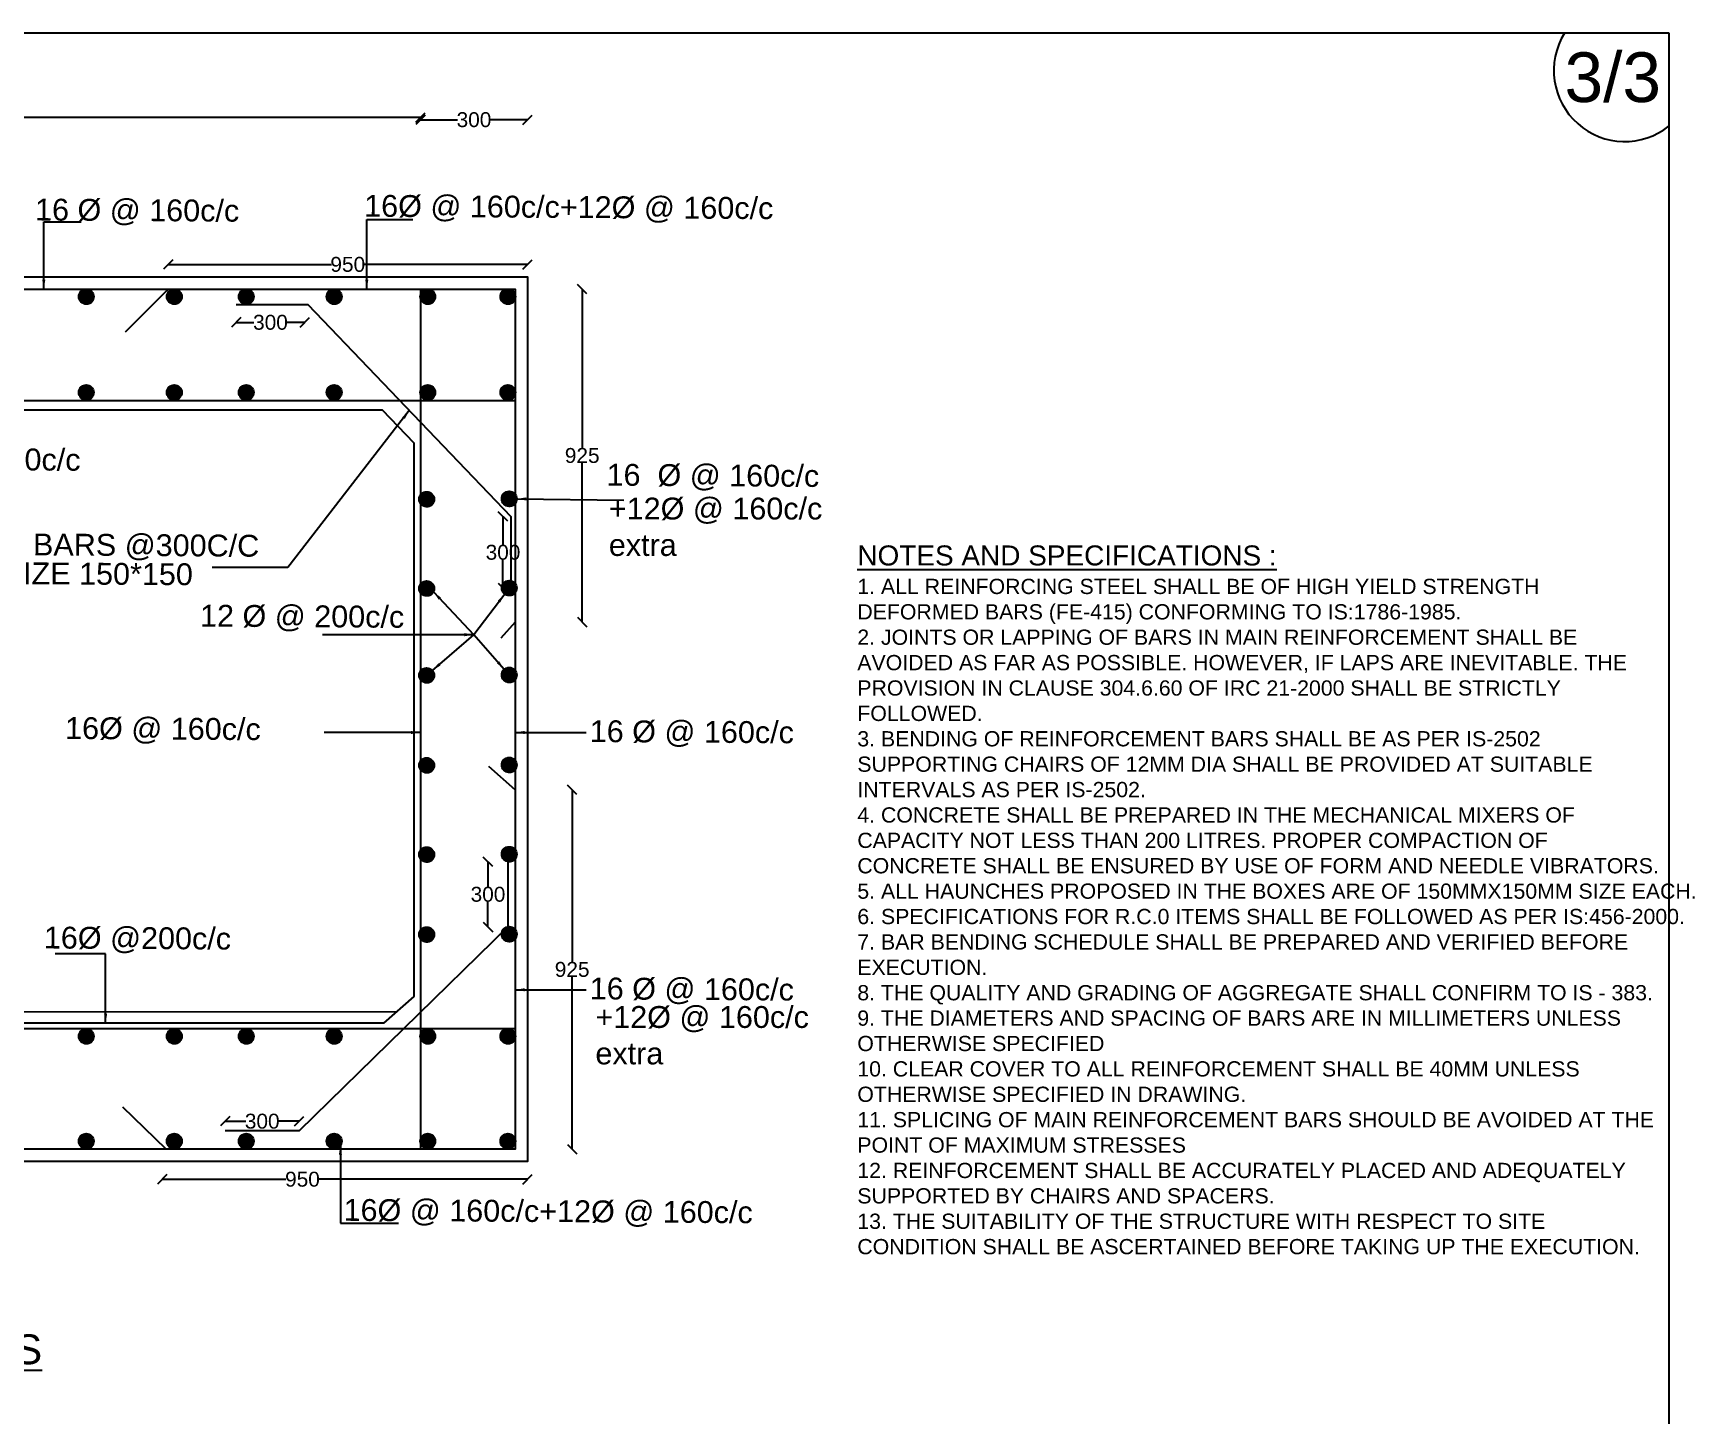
# Model space of a CAD drawing. Header units: millimetres. Extents: x 5124 to 3717425, y 2311 to 45959852.
# Drawn here: x 3700705 to 3717425, y 45945952 to 45959852 of the extents above; entities that cross this region are included whole.
import ezdxf

# ---------------------------------------------------------------- set-up
doc = ezdxf.new("R2010")
doc.units = ezdxf.units.MM
doc.header["$MEASUREMENT"] = 0
for name, color, linetype in [('DIMENSION', 7, 'Continuous'), ('DRAWING', 7, 'Continuous'), ('TEXT', 7, 'Continuous')]:
    doc.layers.add(name, color=color, linetype=linetype)
doc.styles.get("Standard").update_dxf_attribs({"font": 'arial.ttf', "height": 150})
doc.dimstyles.get("Standard").update_dxf_attribs({"dimtxt": 200, "dimasz": 110, "dimexe": 0.18, "dimexo": 0.0625, "dimgap": 0.09, "dimtad": 0, "dimtih": 1, "dimtoh": 1, "dimdec": 0, "dimzin": 0, "dimdsep": 46, "dimtxsty": 'Standard', "dimblk": 'OBLIQUE', "dimcen": 0.09, "dimse1": 1, "dimse2": 1, "dimadec": 0, "dimazin": 0, "dimtfac": 1, "dimtdec": 0, "dimtofl": 0, "dimtmove": 0, "dimatfit": 3, "dimfxl": 1, "dimtolj": 1, "dimtzin": 0, "dimarcsym": 0})

# ---------------------------------------------------------------- blocks, each defined once
blk = doc.blocks.new('_Oblique')
at = {"color": 0, "linetype": 'ByBlock', "lineweight": -2}
blk.add_line((-0.5, -0.5), (0.5, 0.5), dxfattribs=at)
blk = doc.blocks.new('*D69')
at = {"layer": 'Defpoints', "color": 0, "transparency": 16777216}
for p in [(3704602, 45959005), (3695859, 45957238), (3704602, 45957278)]:
    blk.add_point(p, dxfattribs=at)
at = {"layer": 'DIMENSION', "color": 0, "lineweight": -2, "transparency": 16777216}
for p, q in [((3695859, 45959005), (3700005, 45959005)), ((3704602, 45959005), (3700455, 45959005))]:
    blk.add_line(p, q, dxfattribs=at)
at = {"layer": 'DIMENSION', "color": 0, "lineweight": -2, "transparency": 16777216, "xscale": 95, "yscale": 95, "zscale": 95, "rotation": 180}
blk.add_blockref('_Oblique', (3695859, 45959005), dxfattribs=at)
at = {"layer": 'DIMENSION', "color": 0, "lineweight": -2, "transparency": 16777216, "xscale": 95, "yscale": 95, "zscale": 95}
blk.add_blockref('_Oblique', (3704602, 45959005), dxfattribs=at)
at = {"layer": 'DIMENSION', "color": 0, "transparency": 16777216, "insert": (3700230, 45959005), "char_height": 150, "attachment_point": 5}
blk.add_mtext('\\A1;2500', dxfattribs=at)
blk = doc.blocks.new('*D70')
at = {"layer": 'Defpoints', "color": 0, "transparency": 16777216}
for p in [(3705679, 45958982), (3704602, 45957278), (3705679, 45957278)]:
    blk.add_point(p, dxfattribs=at)
at = {"layer": 'DIMENSION', "color": 0, "lineweight": -2, "transparency": 16777216}
for p, q in [((3704602, 45958982), (3704975, 45958982)), ((3705679, 45958982), (3705306, 45958982))]:
    blk.add_line(p, q, dxfattribs=at)
at = {"layer": 'DIMENSION', "color": 0, "lineweight": -2, "transparency": 16777216, "xscale": 95, "yscale": 95, "zscale": 95, "rotation": 180}
blk.add_blockref('_Oblique', (3704602, 45958982), dxfattribs=at)
at = {"layer": 'DIMENSION', "color": 0, "lineweight": -2, "transparency": 16777216, "xscale": 95, "yscale": 95, "zscale": 95}
blk.add_blockref('_Oblique', (3705679, 45958982), dxfattribs=at)
at = {"layer": 'DIMENSION', "color": 0, "transparency": 16777216, "insert": (3705140, 45958982), "char_height": 150, "attachment_point": 5}
blk.add_mtext('\\A1;300', dxfattribs=at)
blk = doc.blocks.new('*D83')
at = {"layer": 'Defpoints', "color": 0, "transparency": 16777216}
for p in [(3702746, 45957123), (3703438, 45957123), (3703438, 45956943)]:
    blk.add_point(p, dxfattribs=at)
at = {"layer": 'DIMENSION', "color": 0, "lineweight": -2, "transparency": 16777216}
for p, q in [((3702746, 45956943), (3702926, 45956943)), ((3703438, 45956943), (3703257, 45956943))]:
    blk.add_line(p, q, dxfattribs=at)
at = {"layer": 'DIMENSION', "color": 0, "lineweight": -2, "transparency": 16777216, "xscale": 95, "yscale": 95, "zscale": 95, "rotation": 180}
blk.add_blockref('_Oblique', (3702746, 45956943), dxfattribs=at)
at = {"layer": 'DIMENSION', "color": 0, "lineweight": -2, "transparency": 16777216, "xscale": 95, "yscale": 95, "zscale": 95}
blk.add_blockref('_Oblique', (3703438, 45956943), dxfattribs=at)
at = {"layer": 'DIMENSION', "color": 0, "transparency": 16777216, "insert": (3703092, 45956943), "char_height": 150, "attachment_point": 5}
blk.add_mtext('\\A1;300', dxfattribs=at)
blk = doc.blocks.new('*D84')
at = {"layer": 'Defpoints', "color": 0, "transparency": 16777216}
for p in [(3705679, 45957526), (3702062, 45957278), (3705679, 45957201)]:
    blk.add_point(p, dxfattribs=at)
at = {"layer": 'DIMENSION', "color": 0, "lineweight": -2, "transparency": 16777216}
for p, q in [((3702062, 45957526), (3703705, 45957526)), ((3705679, 45957526), (3704036, 45957526))]:
    blk.add_line(p, q, dxfattribs=at)
at = {"layer": 'DIMENSION', "color": 0, "lineweight": -2, "transparency": 16777216, "xscale": 95, "yscale": 95, "zscale": 95, "rotation": 180}
blk.add_blockref('_Oblique', (3702062, 45957526), dxfattribs=at)
at = {"layer": 'DIMENSION', "color": 0, "lineweight": -2, "transparency": 16777216, "xscale": 95, "yscale": 95, "zscale": 95}
blk.add_blockref('_Oblique', (3705679, 45957526), dxfattribs=at)
at = {"layer": 'DIMENSION', "color": 0, "transparency": 16777216, "insert": (3703870, 45957526), "char_height": 150, "attachment_point": 5}
blk.add_mtext('\\A1;950', dxfattribs=at)
blk = doc.blocks.new('*D85')
at = {"layer": 'Defpoints', "color": 0, "transparency": 16777216}
for p in [(3705512, 45954989), (3705432, 45954270), (3705495, 45954270)]:
    blk.add_point(p, dxfattribs=at)
at = {"layer": 'DIMENSION', "color": 0, "lineweight": -2, "transparency": 16777216}
for p, q in [((3705432, 45954989), (3705432, 45954706)), ((3705432, 45954270), (3705432, 45954553))]:
    blk.add_line(p, q, dxfattribs=at)
at = {"layer": 'DIMENSION', "color": 0, "lineweight": -2, "transparency": 16777216, "xscale": 95, "yscale": 95, "zscale": 95}
for p, rotation in [((3705432, 45954989), 90), ((3705432, 45954270), 270)]:
    blk.add_blockref('_Oblique', p, dxfattribs=dict(at, rotation=rotation))
at = {"layer": 'DIMENSION', "color": 0, "transparency": 16777216, "insert": (3705432, 45954629), "char_height": 150, "attachment_point": 5}
blk.add_mtext('\\A1;300', dxfattribs=at)
blk = doc.blocks.new('*D86')
at = {"layer": 'Defpoints', "color": 0, "transparency": 16777216}
for p in [(3705281, 45951516), (3705495, 45951516), (3705480, 45950860)]:
    blk.add_point(p, dxfattribs=at)
at = {"layer": 'DIMENSION', "color": 0, "lineweight": -2, "transparency": 16777216}
for p, q in [((3705281, 45951516), (3705281, 45951265)), ((3705281, 45950860), (3705281, 45951112))]:
    blk.add_line(p, q, dxfattribs=at)
at = {"layer": 'DIMENSION', "color": 0, "lineweight": -2, "transparency": 16777216, "xscale": 95, "yscale": 95, "zscale": 95}
for p, rotation in [((3705281, 45951516), 90), ((3705281, 45950860), 270)]:
    blk.add_blockref('_Oblique', p, dxfattribs=dict(at, rotation=rotation))
at = {"layer": 'DIMENSION', "color": 0, "transparency": 16777216, "insert": (3705281, 45951188), "char_height": 150, "attachment_point": 5}
blk.add_mtext('\\A1;300', dxfattribs=at)
blk = doc.blocks.new('*D87')
at = {"layer": 'Defpoints', "color": 0, "transparency": 16777216}
for p in [(3702637, 45948905), (3702637, 45948809), (3703381, 45948809)]:
    blk.add_point(p, dxfattribs=at)
at = {"layer": 'DIMENSION', "color": 0, "lineweight": -2, "transparency": 16777216}
for p, q in [((3702637, 45948905), (3702843, 45948905)), ((3703381, 45948905), (3703174, 45948905))]:
    blk.add_line(p, q, dxfattribs=at)
at = {"layer": 'DIMENSION', "color": 0, "lineweight": -2, "transparency": 16777216, "xscale": 95, "yscale": 95, "zscale": 95, "rotation": 180}
blk.add_blockref('_Oblique', (3702637, 45948905), dxfattribs=at)
at = {"layer": 'DIMENSION', "color": 0, "lineweight": -2, "transparency": 16777216, "xscale": 95, "yscale": 95, "zscale": 95}
blk.add_blockref('_Oblique', (3703381, 45948905), dxfattribs=at)
at = {"layer": 'DIMENSION', "color": 0, "transparency": 16777216, "insert": (3703009, 45948905), "char_height": 150, "attachment_point": 5}
blk.add_mtext('\\A1;300', dxfattribs=at)
blk = doc.blocks.new('*D88')
at = {"layer": 'Defpoints', "color": 0, "transparency": 16777216}
for p in [(3702003, 45948625), (3705679, 45948500), (3705679, 45948321)]:
    blk.add_point(p, dxfattribs=at)
at = {"layer": 'DIMENSION', "color": 0, "lineweight": -2, "transparency": 16777216}
for p, q in [((3702003, 45948321), (3703248, 45948321)), ((3705679, 45948321), (3703579, 45948321))]:
    blk.add_line(p, q, dxfattribs=at)
at = {"layer": 'DIMENSION', "color": 0, "lineweight": -2, "transparency": 16777216, "xscale": 95, "yscale": 95, "zscale": 95, "rotation": 180}
blk.add_blockref('_Oblique', (3702003, 45948321), dxfattribs=at)
at = {"layer": 'DIMENSION', "color": 0, "lineweight": -2, "transparency": 16777216, "xscale": 95, "yscale": 95, "zscale": 95}
blk.add_blockref('_Oblique', (3705679, 45948321), dxfattribs=at)
at = {"layer": 'DIMENSION', "color": 0, "transparency": 16777216, "insert": (3703414, 45948321), "char_height": 150, "attachment_point": 5}
blk.add_mtext('\\A1;950', dxfattribs=at)
blk = doc.blocks.new('*D97')
at = {"layer": 'Defpoints', "color": 0, "transparency": 16777216}
for p in [(3705554, 45952239), (3706128, 45952239), (3705554, 45948625)]:
    blk.add_point(p, dxfattribs=at)
at = {"layer": 'DRAWING', "color": 0, "lineweight": -2, "transparency": 16777216}
for p, q in [((3706128, 45952239), (3706128, 45950509)), ((3706128, 45948625), (3706128, 45950355))]:
    blk.add_line(p, q, dxfattribs=at)
at = {"layer": 'DRAWING', "color": 0, "lineweight": -2, "transparency": 16777216, "xscale": 95, "yscale": 95, "zscale": 95}
for p, rotation in [((3706128, 45952239), 90), ((3706128, 45948625), 270)]:
    blk.add_blockref('_Oblique', p, dxfattribs=dict(at, rotation=rotation))
at = {"layer": 'DRAWING', "color": 0, "transparency": 16777216, "insert": (3706128, 45950432), "char_height": 150, "attachment_point": 5}
blk.add_mtext('\\A1;925', dxfattribs=at)
blk = doc.blocks.new('*D98')
at = {"layer": 'Defpoints', "color": 0, "transparency": 16777216}
for p in [(3705554, 45957278), (3705554, 45953928), (3706229, 45953928)]:
    blk.add_point(p, dxfattribs=at)
at = {"layer": 'DRAWING', "color": 0, "lineweight": -2, "transparency": 16777216}
for p, q in [((3706229, 45957278), (3706229, 45955679)), ((3706229, 45953928), (3706229, 45955526))]:
    blk.add_line(p, q, dxfattribs=at)
at = {"layer": 'DRAWING', "color": 0, "lineweight": -2, "transparency": 16777216, "xscale": 95, "yscale": 95, "zscale": 95}
for p, rotation in [((3706229, 45957278), 90), ((3706229, 45953928), 270)]:
    blk.add_blockref('_Oblique', p, dxfattribs=dict(at, rotation=rotation))
at = {"layer": 'DRAWING', "color": 0, "transparency": 16777216, "insert": (3706229, 45955603), "char_height": 150, "attachment_point": 5}
blk.add_mtext('\\A1;925', dxfattribs=at)
blk = doc.blocks.new('*D104')
at = {"layer": 'Defpoints', "color": 0, "transparency": 16777216}
for p in [(3705744, 45957581), (3705744, 45945521), (3704667, 45943817)]:
    blk.add_point(p, dxfattribs=at)
at = {"layer": 'DIMENSION', "color": 0, "lineweight": -2, "transparency": 16777216}
for p, q in [((3704667, 45945521), (3705040, 45945521)), ((3705744, 45945521), (3705371, 45945521))]:
    blk.add_line(p, q, dxfattribs=at)
at = {"layer": 'DIMENSION', "color": 0, "lineweight": -2, "transparency": 16777216, "xscale": 95, "yscale": 95, "zscale": 95, "rotation": 180}
blk.add_blockref('_Oblique', (3704667, 45945521), dxfattribs=at)
at = {"layer": 'DIMENSION', "color": 0, "lineweight": -2, "transparency": 16777216, "xscale": 95, "yscale": 95, "zscale": 95}
blk.add_blockref('_Oblique', (3705744, 45945521), dxfattribs=at)
at = {"layer": 'DIMENSION', "color": 0, "transparency": 16777216, "insert": (3705205, 45945521), "char_height": 150, "attachment_point": 5}
blk.add_mtext('\\A1;300', dxfattribs=at)

msp = doc.modelspace()

# ---------------------------------------------------------------- hatches: boundary and pattern name
at = {"layer": 'DRAWING'}
h = msp.add_hatch(dxfattribs=at)
h.set_pattern_fill('ANSI31', color=256, style=0)
h.set_pattern_definition([(45, (107122.13571, 12203.57814), (-0.08838834764832, 0.08838834764832), [])])
h.paths.add_polyline_path([(3701314.4, 45957202, 0.9586945), (3701163.2, 45957208.4), (3701163.2, 45957195.7, 0.9586945)])
h = msp.add_hatch(dxfattribs=at)
h.set_pattern_fill('ANSI31', color=256, style=0)
h.set_pattern_definition([(45, (108007.90177, 12203.57814), (-0.08838834764832, 0.08838834764832), [])])
h.paths.add_polyline_path([(3702200.2, 45957202, 0.9586945), (3702049, 45957208.4), (3702049, 45957195.7, 0.9586945)])
h = msp.add_hatch(dxfattribs=at)
h.set_pattern_fill('ANSI31', color=256, style=0)
h.set_pattern_definition([(45, (108732.26979, 12203.57814), (-0.08838834764832, 0.08838834764832), [])])
h.paths.add_polyline_path([(3702924.6, 45957202, 0.9586945), (3702773.3, 45957208.4), (3702773.3, 45957195.7, 0.9586945)])
h = msp.add_hatch(dxfattribs=at)
h.set_pattern_fill('ANSI31', color=256, style=0)
h.set_pattern_definition([(45, (109616.32642, 12203.57814), (-0.08838834764832, 0.08838834764832), [])])
h.paths.add_polyline_path([(3703808.6, 45957202, 0.9586945), (3703657.4, 45957208.4), (3703657.4, 45957195.7, 0.9586945)])
h = msp.add_hatch(dxfattribs=at)
h.set_pattern_fill('ANSI31', color=256, style=0)
h.set_pattern_definition([(45, (110558.07608, 12203.57814), (-0.08838834764832, 0.08838834764832), [])])
h.paths.add_polyline_path([(3704750.4, 45957202, 0.9586945), (3704599.1, 45957208.4), (3704599.1, 45957195.7, 0.9586945)])
h = msp.add_hatch(dxfattribs=at)
h.set_pattern_fill('ANSI31', color=256, style=0)
h.set_pattern_definition([(45, (111364.49641, 12203.57814), (-0.08838834764832, 0.08838834764832), [])])
h.paths.add_polyline_path([(3705556.8, 45957202, 0.9586945), (3705405.6, 45957208.4), (3705405.6, 45957195.7, 0.9586945)])
h = msp.add_hatch(dxfattribs=at)
h.set_pattern_fill('ANSI31', color=256, style=0)
h.set_pattern_definition([(45, (107122.13571, 11239.71504), (-0.08838834764832, 0.08838834764832), [])])
h.paths.add_polyline_path([(3701314.4, 45956238.2, 0.9586945), (3701163.2, 45956244.6), (3701163.2, 45956231.8, 0.9586945)])
h = msp.add_hatch(dxfattribs=at)
h.set_pattern_fill('ANSI31', color=256, style=0)
h.set_pattern_definition([(45, (108007.90177, 11239.71504), (-0.08838834764832, 0.08838834764832), [])])
h.paths.add_polyline_path([(3702200.2, 45956238.2, 0.9586945), (3702049, 45956244.6), (3702049, 45956231.8, 0.9586945)])
h = msp.add_hatch(dxfattribs=at)
h.set_pattern_fill('ANSI31', color=256, style=0)
h.set_pattern_definition([(45, (108732.26979, 11239.71504), (-0.08838834764832, 0.08838834764832), [])])
h.paths.add_polyline_path([(3702924.6, 45956238.2, 0.9586945), (3702773.3, 45956244.6), (3702773.3, 45956231.8, 0.9586945)])
h = msp.add_hatch(dxfattribs=at)
h.set_pattern_fill('ANSI31', color=256, style=0)
h.set_pattern_definition([(45, (109616.32642, 11239.71504), (-0.08838834764832, 0.08838834764832), [])])
h.paths.add_polyline_path([(3703808.6, 45956238.2, 0.9586945), (3703657.4, 45956244.6), (3703657.4, 45956231.8, 0.9586945)])
h = msp.add_hatch(dxfattribs=at)
h.set_pattern_fill('ANSI31', color=256, style=0)
h.set_pattern_definition([(45, (110558.07608, 11239.71504), (-0.08838834764832, 0.08838834764832), [])])
h.paths.add_polyline_path([(3704750.4, 45956238.2, 0.9586945), (3704599.1, 45956244.6), (3704599.1, 45956231.8, 0.9586945)])
h = msp.add_hatch(dxfattribs=at)
h.set_pattern_fill('ANSI31', color=256, style=0)
h.set_pattern_definition([(45, (111364.49641, 11239.71504), (-0.08838834764832, 0.08838834764832), [])])
h.paths.add_polyline_path([(3705556.8, 45956238.2, 0.9586945), (3705405.6, 45956244.6), (3705405.6, 45956231.8, 0.9586945)])
h = msp.add_hatch(dxfattribs=at)
h.set_pattern_fill('ANSI31', color=256, style=0)
h.set_pattern_definition([(45, (110547.22593, 10165.29293), (-0.08838834764832, 0.08838834764832), [])])
h.paths.add_polyline_path([(3704739.5, 45955163.7, 0.9586945), (3704588.3, 45955170.1), (3704588.3, 45955157.4, 0.9586945)])
h = msp.add_hatch(dxfattribs=at)
h.set_pattern_fill('ANSI31', color=256, style=0)
h.set_pattern_definition([(45, (111378.19269, 10169.12449), (-0.08838834764832, 0.08838834764832), [])])
h.paths.add_polyline_path([(3705570.5, 45955167.6, 0.9586945), (3705419.3, 45955174), (3705419.3, 45955161.2, 0.9586945)])
h = msp.add_hatch(dxfattribs=at)
h.set_pattern_fill('ANSI31', color=256, style=0)
h.set_pattern_definition([(45, (110547.22593, 9267.38679), (-0.08838834764832, 0.08838834764832), [])])
h.paths.add_polyline_path([(3704739.5, 45954265.8, 0.9586945), (3704588.3, 45954272.2), (3704588.3, 45954259.5, 0.9586945)])
h = msp.add_hatch(dxfattribs=at)
h.set_pattern_fill('ANSI31', color=256, style=0)
h.set_pattern_definition([(45, (111378.19269, 9271.21835), (-0.08838834764832, 0.08838834764832), [])])
h.paths.add_polyline_path([(3705570.5, 45954269.7, 0.9586945), (3705419.3, 45954276.1), (3705419.3, 45954263.3, 0.9586945)])
h = msp.add_hatch(dxfattribs=at)
h.set_pattern_fill('ANSI31', color=256, style=0)
h.set_pattern_definition([(45, (110547.22593, 8392.80032), (-0.08838834764832, 0.08838834764832), [])])
h.paths.add_polyline_path([(3704739.5, 45953391.3, 0.9586945), (3704588.3, 45953397.6), (3704588.3, 45953384.9, 0.9586945)])
h = msp.add_hatch(dxfattribs=at)
h.set_pattern_fill('ANSI31', color=256, style=0)
h.set_pattern_definition([(45, (111378.19269, 8396.63188), (-0.08838834764832, 0.08838834764832), [])])
h.paths.add_polyline_path([(3705570.5, 45953395.1, 0.9586945), (3705419.3, 45953401.5), (3705419.3, 45953388.7, 0.9586945)])
h = msp.add_hatch(dxfattribs=at)
h.set_pattern_fill('ANSI31', color=256, style=0)
h.set_pattern_definition([(45, (110547.22593, 7487.69349), (-0.08838834764832, 0.08838834764832), [])])
h.paths.add_polyline_path([(3704739.5, 45952486.1, 0.9586945), (3704588.3, 45952492.5), (3704588.3, 45952479.8, 0.9586945)])
h = msp.add_hatch(dxfattribs=at)
h.set_pattern_fill('ANSI31', color=256, style=0)
h.set_pattern_definition([(45, (111378.19269, 7491.52505), (-0.08838834764832, 0.08838834764832), [])])
h.paths.add_polyline_path([(3705570.5, 45952490, 0.9586945), (3705419.3, 45952496.4), (3705419.3, 45952483.6, 0.9586945)])
h = msp.add_hatch(dxfattribs=at)
h.set_pattern_fill('ANSI31', color=256, style=0)
h.set_pattern_definition([(45, (110547.22593, 6589.85342), (-0.08838834764832, 0.08838834764832), [])])
h.paths.add_polyline_path([(3704739.5, 45951588.3, 0.9586945), (3704588.3, 45951594.7), (3704588.3, 45951581.9, 0.9586945)])
h = msp.add_hatch(dxfattribs=at)
h.set_pattern_fill('ANSI31', color=256, style=0)
h.set_pattern_definition([(45, (111378.19269, 6593.68498), (-0.08838834764832, 0.08838834764832), [])])
h.paths.add_polyline_path([(3705570.5, 45951592.1, 0.9586945), (3705419.3, 45951598.5), (3705419.3, 45951585.8, 0.9586945)])
h = msp.add_hatch(dxfattribs=at)
h.set_pattern_fill('ANSI31', color=256, style=0)
h.set_pattern_definition([(45, (110547.22593, 5785.22594), (-0.08838834764832, 0.08838834764832), [])])
h.paths.add_polyline_path([(3704739.5, 45950783.7, 0.9586945), (3704588.3, 45950790.1), (3704588.3, 45950777.3, 0.9586945)])
h = msp.add_hatch(dxfattribs=at)
h.set_pattern_fill('ANSI31', color=256, style=0)
h.set_pattern_definition([(45, (111378.19269, 5789.0575), (-0.08838834764832, 0.08838834764832), [])])
h.paths.add_polyline_path([(3705570.5, 45950787.5, 0.9586945), (3705419.3, 45950793.9), (3705419.3, 45950781.1, 0.9586945)])
h = msp.add_hatch(dxfattribs=at)
h.set_pattern_fill('ANSI31', color=256, style=0)
h.set_pattern_definition([(45, (107122.13571, 4761.27471), (-0.08838834764832, 0.08838834764832), [])])
h.paths.add_polyline_path([(3701314.4, 45949759.7, 0.9586945), (3701163.2, 45949766.1), (3701163.2, 45949753.3, 0.9586945)])
h = msp.add_hatch(dxfattribs=at)
h.set_pattern_fill('ANSI31', color=256, style=0)
h.set_pattern_definition([(45, (108007.90177, 4761.27471), (-0.08838834764832, 0.08838834764832), [])])
h.paths.add_polyline_path([(3702200.2, 45949759.7, 0.9586945), (3702049, 45949766.1), (3702049, 45949753.3, 0.9586945)])
h = msp.add_hatch(dxfattribs=at)
h.set_pattern_fill('ANSI31', color=256, style=0)
h.set_pattern_definition([(45, (108732.26979, 4761.27471), (-0.08838834764832, 0.08838834764832), [])])
h.paths.add_polyline_path([(3702924.6, 45949759.7, 0.9586945), (3702773.3, 45949766.1), (3702773.3, 45949753.3, 0.9586945)])
h = msp.add_hatch(dxfattribs=at)
h.set_pattern_fill('ANSI31', color=256, style=0)
h.set_pattern_definition([(45, (109616.32642, 4761.27471), (-0.08838834764832, 0.08838834764832), [])])
h.paths.add_polyline_path([(3703808.6, 45949759.7, 0.9586945), (3703657.4, 45949766.1), (3703657.4, 45949753.3, 0.9586945)])
h = msp.add_hatch(dxfattribs=at)
h.set_pattern_fill('ANSI31', color=256, style=0)
h.set_pattern_definition([(45, (110558.07608, 4761.27471), (-0.08838834764832, 0.08838834764832), [])])
h.paths.add_polyline_path([(3704750.4, 45949759.7, 0.9586945), (3704599.1, 45949766.1), (3704599.1, 45949753.3, 0.9586945)])
h = msp.add_hatch(dxfattribs=at)
h.set_pattern_fill('ANSI31', color=256, style=0)
h.set_pattern_definition([(45, (111364.49641, 4761.27471), (-0.08838834764832, 0.08838834764832), [])])
h.paths.add_polyline_path([(3705556.8, 45949759.7, 0.9586945), (3705405.6, 45949766.1), (3705405.6, 45949753.3, 0.9586945)])
h = msp.add_hatch(dxfattribs=at)
h.set_pattern_fill('ANSI31', color=256, style=0)
h.set_pattern_definition([(45, (107122.13571, 3706.07645), (-0.08838834764832, 0.08838834764832), [])])
h.paths.add_polyline_path([(3701314.4, 45948704.5, 0.9586945), (3701163.2, 45948710.9), (3701163.2, 45948698.2, 0.9586945)])
h = msp.add_hatch(dxfattribs=at)
h.set_pattern_fill('ANSI31', color=256, style=0)
h.set_pattern_definition([(45, (108007.90177, 3706.07645), (-0.08838834764832, 0.08838834764832), [])])
h.paths.add_polyline_path([(3702200.2, 45948704.5, 0.9586945), (3702049, 45948710.9), (3702049, 45948698.2, 0.9586945)])
h = msp.add_hatch(dxfattribs=at)
h.set_pattern_fill('ANSI31', color=256, style=0)
h.set_pattern_definition([(45, (108732.26979, 3706.07645), (-0.08838834764832, 0.08838834764832), [])])
h.paths.add_polyline_path([(3702924.6, 45948704.5, 0.9586945), (3702773.3, 45948710.9), (3702773.3, 45948698.2, 0.9586945)])
h = msp.add_hatch(dxfattribs=at)
h.set_pattern_fill('ANSI31', color=256, style=0)
h.set_pattern_definition([(45, (109616.32642, 3706.07645), (-0.08838834764832, 0.08838834764832), [])])
h.paths.add_polyline_path([(3703808.6, 45948704.5, 0.9586945), (3703657.4, 45948710.9), (3703657.4, 45948698.2, 0.9586945)])
h = msp.add_hatch(dxfattribs=at)
h.set_pattern_fill('ANSI31', color=256, style=0)
h.set_pattern_definition([(45, (110558.07608, 3706.07645), (-0.08838834764832, 0.08838834764832), [])])
h.paths.add_polyline_path([(3704750.4, 45948704.5, 0.9586945), (3704599.1, 45948710.9), (3704599.1, 45948698.2, 0.9586945)])
h = msp.add_hatch(dxfattribs=at)
h.set_pattern_fill('ANSI31', color=256, style=0)
h.set_pattern_definition([(45, (111364.49641, 3706.07645), (-0.08838834764832, 0.08838834764832), [])])
h.paths.add_polyline_path([(3705556.8, 45948704.5, 0.9586945), (3705405.6, 45948710.9), (3705405.6, 45948698.2, 0.9586945)])

# ---------------------------------------------------------------- linework, layer by layer
at = {"layer": 'DIMENSION'}
for points in [[(3685118.9, 45957402.7), (3705679, 45957402.7), (3705679, 45948499.8), (3685118.9, 45948499.8)], [(3685244.1, 45957277.5), (3705553.9, 45957277.5), (3705553.9, 45948625), (3685244.1, 45948625)]]:
    msp.add_lwpolyline(points, close=True, dxfattribs=at)
for points in [[(3702062, 45957277.5), (3701629.5, 45956843.5)], [(3704601.7, 45957277.5), (3704601.7, 45948625)], [(3685244.1, 45956158.6), (3705553.9, 45956158.6)], [(3685244.1, 45949838.8), (3705553.9, 45949838.8)], [(3702044, 45948625), (3701605.1, 45949045.6)]]:
    msp.add_lwpolyline(points, dxfattribs=at)
at = {"layer": 'DRAWING'}
msp.add_lwpolyline([(3717166.2, 45959852.3), (3680718.4, 45959852.3), (3680718.4, 45932051.3), (3717166.2, 45932051.3)], close=True, dxfattribs=at)
for points in [[(3702745.7, 45957122.7), (3703437.5, 45957122.7), (3703467, 45957122.7), (3705512.1, 45954988.8), (3705512.1, 45954309.1)], [(3696332.6, 45956063.6), (3704216.8, 45956063.2), (3704536.1, 45955731), (3704536.1, 45950159.1), (3704228.1, 45949892.2), (3696141, 45949892.2), (3695905.5, 45950114.8), (3695965.7, 45955678.7), (3696332.6, 45956063.6)], [(3705553.9, 45953927.6), (3705411.8, 45953766.1)], [(3705553.9, 45952239.1), (3705290.5, 45952474.5)], [(3705480.2, 45951618.1), (3705480.2, 45950860.3), (3703380.7, 45948809.3), (3702637.1, 45948809.3)], [(3696023.3, 45950003.5), (3704364.3, 45950010.2)]]:
    msp.add_lwpolyline(points, dxfattribs=at)
for centre in [(3701238.7, 45957202), (3702124.4, 45957202), (3702848.8, 45957202), (3703732.9, 45957202), (3704674.6, 45957202), (3705481, 45957202), (3701238.7, 45956238.2), (3702124.4, 45956238.2), (3702848.8, 45956238.2), (3703732.9, 45956238.2), (3704674.6, 45956238.2), (3705481, 45956238.2), (3704663.8, 45955163.7), (3705494.7, 45955167.6), (3704663.8, 45954265.8), (3705494.7, 45954269.7), (3704663.8, 45953391.3), (3705494.7, 45953395.1), (3704663.8, 45952486.1), (3705494.7, 45952490), (3704663.8, 45951588.3), (3705494.7, 45951592.1), (3704663.8, 45950783.7), (3705494.7, 45950787.5), (3701238.7, 45949759.7), (3702124.4, 45949759.7), (3702848.8, 45949759.7), (3703732.9, 45949759.7), (3704674.6, 45949759.7), (3705481, 45949759.7), (3701238.7, 45948704.5), (3702124.4, 45948704.5), (3702848.8, 45948704.5), (3703732.9, 45948704.5), (3704674.6, 45948704.5), (3705481, 45948704.5)]:
    msp.add_circle(centre, 75.7, dxfattribs=at)
msp.add_arc((3716719.9, 45959476.6), 713.5, 148.22075, 308.71329, dxfattribs=at)

# ---------------------------------------------------------------- texts
for s, p in [('16 Ø @ 160c/c ', (3700722.7, 45957968.5)), ('16Ø @ 160c/c+12Ø @ 160c/c', (3704034.6, 45958006.5)), ('12 Ø @ 120c/c ', (3699125.7, 45955462.6)), ('16  Ø @ 160c/c ', (3706473.5, 45955300.4)), ('12TOR HAUNCH BARS @300C/C', (3698226.6, 45954613.5)), (' HAUNCH SIZE 150*150', (3698911.8, 45954318.6)), ('12 Ø @ 200c/c ', (3702383, 45953882.5)), ('16Ø @ 160c/c ', (3701024.9, 45952751.7)), ('16 Ø @ 160c/c ', (3706304.4, 45952720.4)), ('16Ø @200c/c ', (3700811.2, 45950643.8)), ('16 Ø @ 160c/c ', (3706304.4, 45950131.7)), ('16Ø @ 160c/c+12Ø @ 160c/c', (3703827.2, 45947903.5))]:
    msp.add_text(s, height=220, rotation=359.65712, dxfattribs=at).set_placement(p)
at = {"layer": 'DRAWING', "attachment_point": 1}
for s, insert, char_height, width in [('+12Ø @ 160c/c\\Pextra ', (3706497, 45955179.7), 220, 2208.839), ('{\\H1.314x;\\LNOTES AND SPECIFICATIONS :  \\P}1. ALL REINFORCING STEEL SHALL BE OF HIGH YIELD STRENGTH DEFORMED BARS (FE-415) CONFORMING TO IS:1786-1985. \\P2. JOINTS OR LAPPING OF BARS IN MAIN REINFORCEMENT SHALL BE AVOIDED AS FAR AS POSSIBLE. HOWEVER, IF LAPS ARE INEVITABLE. THE PROVISION IN CLAUSE 304.6.60 OF IRC 21-2000 SHALL BE STRICTLY FOLLOWED. \\P3. BENDING OF REINFORCEMENT BARS SHALL BE AS PER IS-2502 SUPPORTING CHAIRS OF 12MM DIA SHALL BE PROVIDED AT SUITABLE INTERVALS AS PER IS-2502. \\P4. CONCRETE SHALL BE PREPARED IN THE MECHANICAL MIXERS OF CAPACITY NOT LESS THAN 200 LITRES. PROPER COMPACTION OF CONCRETE SHALL BE ENSURED BY USE OF FORM AND NEEDLE VIBRATORS. \\P5. ALL HAUNCHES PROPOSED IN THE BOXES ARE OF 150MMX150MM SIZE EACH. \\P6. SPECIFICATIONS FOR R.C.0 ITEMS SHALL BE FOLLOWED AS PER IS:456-2000. \\P7. BAR BENDING SCHEDULE SHALL BE PREPARED AND VERIFIED BEFORE EXECUTION. \\P8. THE QUALITY AND GRADING OF AGGREGATE SHALL CONFIRM TO IS - 383. \\P9. THE DIAMETERS AND SPACING OF BARS ARE IN MILLIMETERS UNLESS OTHERWISE SPECIFIED \\P10. CLEAR COVER TO ALL REINFORCEMENT SHALL BE 40MM UNLESS OTHERWISE SPECIFIED IN DRAWING. \\P11. SPLICING OF MAIN REINFORCEMENT BARS SHOULD BE AVOIDED AT THE POINT OF MAXIMUM STRESSES \\P12. REINFORCEMENT SHALL BE ACCURATELY PLACED AND ADEQUATELY SUPPORTED BY CHAIRS AND SPACERS. \\P13. THE SUITABILITY OF THE STRUCTURE WITH RESPECT TO SITE CONDITION SHALL BE ASCERTAINED BEFORE TAKING UP THE EXECUTION. ', (3708997.6, 45954698.7), 153.2643, 8084.554), ('+12Ø @ 160c/c\\Pextra', (3706361.9, 45950064.1), 220, 2235.153)]:
    msp.add_mtext(s, dxfattribs=dict(at, insert=insert, char_height=char_height, width=width))
at = {"layer": 'TEXT'}
msp.add_text('3/3', height=500, dxfattribs=at).set_placement((3716113.9, 45959160))
msp.add_text('%%UR.C.C DETAILS BOX UNDER CANAL BANKS', height=300, rotation=0.1412, dxfattribs=at).set_placement((3692132.8, 45946439.4))

# ---------------------------------------------------------------- dimensions: what is measured, and where the dimension line sits
at = {"layer": 'DIMENSION'}
for base, p1, p2, text, picture, middle in [((3704601.7, 45959005.1), (3695858.8, 45957238.3), (3704601.7, 45957277.5), '2500', '*D69', (3700230.2, 45959005.1)), ((3705679, 45958981.6), (3704601.7, 45957277.5), (3705679, 45957277.5), '300', '*D70', (3705140.3, 45958981.6)), ((3705679, 45957526.2), (3702062, 45957277.5), (3705679, 45957201.2), '950', '*D84', (3703870.5, 45957526.2)), ((3705744.1, 45945521.4), (3704666.7, 45943817.4), (3705744.1, 45957581.4), '300', '*D104', (3705205.4, 45945521.4)), ((3703437.5, 45956942.7), (3702745.7, 45957122.7), (3703437.5, 45957122.7), '300', '*D83', (3703091.6, 45956942.7)), ((3702637.1, 45948905.3), (3703380.7, 45948809.3), (3702637.1, 45948809.3), '300', '*D87', (3703008.9, 45948905.3))]:
    dim = msp.add_linear_dim(base=base, p1=p1, p2=p2, text=text, dimstyle='Standard', override={"dimasz": 95, "dimfxl": 2000, "dimarcsym": 1}, dxfattribs=at)
    dim.commit()
    dim.dimension.update_dxf_attribs({"geometry": picture, "text_midpoint": middle})
for base, p1, p2, picture, middle in [((3705432.3, 45954269.7), (3705512.1, 45954988.8), (3705494.7, 45954269.7), '*D85', (3705432.3, 45954629.3)), ((3705280.9, 45951516.4), (3705480.2, 45950860.3), (3705494.7, 45951516.4), '*D86', (3705280.9, 45951188.3))]:
    dim = msp.add_linear_dim(base=base, p1=p1, p2=p2, angle=90, text='300', dimstyle='Standard', override={"dimasz": 95, "dimfxl": 2000, "dimarcsym": 1}, dxfattribs=at)
    dim.commit()
    dim.dimension.update_dxf_attribs({"geometry": picture, "text_midpoint": middle})
dim = msp.add_linear_dim(base=(3705679, 45948321), p1=(3702003.4, 45948625), p2=(3705679, 45948499.8), text='950', dimstyle='Standard', override={"dimasz": 95, "dimfxl": 2000, "dimarcsym": 1}, dxfattribs=at)
dim.commit()
dim.dimension.update_dxf_attribs({"geometry": '*D88', "text_midpoint": (3703413.9, 45948321), "dimtype": 160})
at = {"layer": 'DRAWING'}
for base, p1, p2, picture, middle in [((3706228.9, 45953927.6), (3705553.9, 45957277.5), (3705553.9, 45953927.6), '*D98', (3706228.9, 45955602.6)), ((3706128.2, 45952239.1), (3705553.9, 45948625), (3705553.9, 45952239.1), '*D97', (3706128.2, 45950432))]:
    dim = msp.add_linear_dim(base=base, p1=p1, p2=p2, angle=90, text='925', dimstyle='Standard', override={"dimasz": 95, "dimfxl": 2000, "dimarcsym": 1}, dxfattribs=at)
    dim.commit()
    dim.dimension.update_dxf_attribs({"geometry": picture, "text_midpoint": middle})

# ---------------------------------------------------------------- leaders
for points in [[(3704061.1, 45957277.5), (3704061.1, 45957978.5), (3704525.4, 45957978.5)], [(3700810.9, 45957277.5), (3700810.9, 45957953.3), (3701187.7, 45957953.3)], [(3704489.5, 45956055.8), (3703268.4, 45954476), (3702506.3, 45954476)], [(3705570.5, 45955167.6), (3706648.6, 45955153.8)], [(3704731.6, 45954232.1), (3705138.4, 45953800.6)], [(3705448.9, 45954209.4), (3705138.4, 45953800.6)], [(3705138.4, 45953800.6), (3703616.9, 45953800.6)], [(3704721.1, 45953440.7), (3705138.4, 45953800.6)], [(3705444.7, 45953452), (3705138.4, 45953800.6)], [(3704601.7, 45952816.6), (3703633.3, 45952816.6)], [(3705553.9, 45952816.6), (3706267.3, 45952816.6)], [(3701433.2, 45949892.2), (3701433.2, 45950588), (3700925.1, 45950588)], [(3705553.9, 45950227.9), (3706267.3, 45950227.9)], [(3703795.8, 45948662.3), (3703795.8, 45947880.4), (3704381.6, 45947880.4)]]:
    msp.add_leader(points, dimstyle='Standard', override={"dimasz": 95, "dimgap": 0.09, "dimtad": 0, "dimfxl": 2000, "dimarcsym": 1}, dxfattribs=at)

doc.saveas('drawing.dxf')
